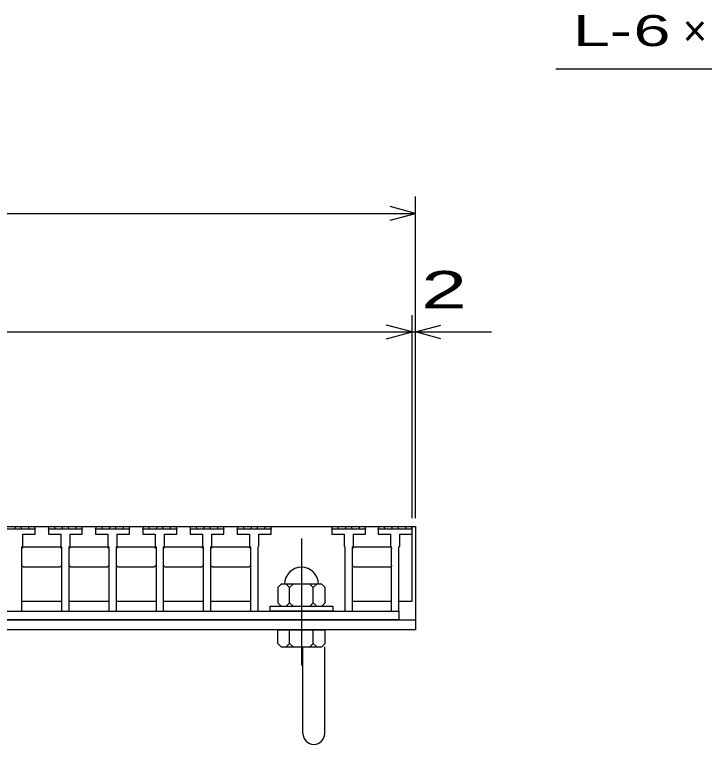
# Model space of a CAD drawing. Units: millimetres, scale not verified. Extents: x -1820 to 1731, y -1282 to 1054.
# Drawn here: x -586.8 to -179.2, y -750.6 to -319.6 of the extents above; entities that cross this region are included whole.
import ezdxf
from ezdxf.enums import TextEntityAlignment as Align

# ---------------------------------------------------------------- set-up
doc = ezdxf.new("R2010")
doc.units = ezdxf.units.MM
doc.header["$LTSCALE"] = 10
doc.linetypes.add('CHAIN', pattern=[18.5, 12, -1.5, 3.5, -1.5])
for name, color, linetype, lineweight in [('16', 3, 'Continuous', 25), ('19', 6, 'Continuous', 25), ('22', 2, 'Continuous', 25)]:
    doc.layers.add(name, color=color, linetype=linetype, lineweight=lineweight)
doc.styles.add('ベクトル', font='')
doc.styles.get('ベクトル').set_extended_font_data('ベクトル')

msp = doc.modelspace()

# ---------------------------------------------------------------- linework, layer by layer
at = {"layer": '16'}
for p, q in [((-1348, -622), (-352, -622)), ((-574.7, -623.5), (-594.7, -623.5)), ((-586.65, -623.5), (-586.15, -622)), ((-586.15, -622), (-583.25, -622)), ((-583.25, -622), (-582.75, -623.5)), ((-578.6, -623.5), (-578.1, -622)), ((-578.1, -622), (-575.2, -622)), ((-575.2, -622), (-574.7, -623.5)), ((-574.7, -626.5), (-574.7, -623.5)), ((-566.8, -623.5), (-566.3, -622)), ((-566.8, -623.5), (-566.8, -626.5)), ((-546.8, -623.5), (-566.8, -623.5)), ((-566.3, -622), (-563.4, -622)), ((-563.4, -622), (-562.9, -623.5)), ((-558.75, -623.5), (-558.25, -622)), ((-558.25, -622), (-555.35, -622)), ((-555.35, -622), (-554.85, -623.5)), ((-550.7, -623.5), (-550.2, -622)), ((-550.2, -622), (-547.3, -622)), ((-547.3, -622), (-546.8, -623.5)), ((-546.8, -626.5), (-546.8, -623.5)), ((-538.9, -623.5), (-538.4, -622)), ((-538.9, -623.5), (-538.9, -626.5)), ((-518.9, -623.5), (-538.9, -623.5)), ((-538.4, -622), (-535.5, -622)), ((-535.5, -622), (-535, -623.5)), ((-530.85, -623.5), (-530.35, -622)), ((-530.35, -622), (-527.45, -622)), ((-527.45, -622), (-526.95, -623.5)), ((-522.8, -623.5), (-522.3, -622)), ((-522.3, -622), (-519.4, -622)), ((-519.4, -622), (-518.9, -623.5)), ((-518.9, -626.5), (-518.9, -623.5)), ((-511, -623.5), (-510.5, -622)), ((-511, -623.5), (-511, -626.5)), ((-491, -623.5), (-511, -623.5)), ((-510.5, -622), (-507.6, -622)), ((-507.6, -622), (-507.1, -623.5)), ((-502.95, -623.5), (-502.45, -622)), ((-502.45, -622), (-499.55, -622)), ((-499.55, -622), (-499.05, -623.5)), ((-494.9, -623.5), (-494.4, -622)), ((-494.4, -622), (-491.5, -622)), ((-491.5, -622), (-491, -623.5)), ((-491, -626.5), (-491, -623.5)), ((-483.1, -623.5), (-482.6, -622)), ((-483.1, -623.5), (-483.1, -626.5)), ((-463.1, -623.5), (-483.1, -623.5)), ((-482.6, -622), (-479.7, -622)), ((-479.7, -622), (-479.2, -623.5)), ((-475.05, -623.5), (-474.55, -622)), ((-474.55, -622), (-471.65, -622)), ((-471.65, -622), (-471.15, -623.5)), ((-467, -623.5), (-466.5, -622)), ((-466.5, -622), (-463.6, -622)), ((-463.6, -622), (-463.1, -623.5)), ((-463.1, -626.5), (-463.1, -623.5)), ((-455.2, -623.5), (-454.7, -622)), ((-455.2, -623.5), (-455.2, -626.5)), ((-435.2, -623.5), (-455.2, -623.5)), ((-454.7, -622), (-451.8, -622)), ((-451.8, -622), (-451.3, -623.5)), ((-447.15, -623.5), (-446.65, -622)), ((-446.65, -622), (-443.75, -622)), ((-443.75, -622), (-443.25, -623.5)), ((-439.1, -623.5), (-438.6, -622)), ((-438.6, -622), (-435.7, -622)), ((-435.7, -622), (-435.2, -623.5)), ((-435.2, -626.5), (-435.2, -623.5)), ((-399.4, -623.5), (-398.9, -622)), ((-399.4, -623.5), (-399.4, -626.5)), ((-379.4, -623.5), (-399.4, -623.5)), ((-398.9, -622), (-396, -622)), ((-396, -622), (-395.5, -623.5)), ((-391.35, -623.5), (-390.85, -622)), ((-390.85, -622), (-387.95, -622)), ((-387.95, -622), (-387.45, -623.5)), ((-383.3, -623.5), (-382.8, -622)), ((-382.8, -622), (-379.9, -622)), ((-379.9, -622), (-379.4, -623.5)), ((-379.4, -626.5), (-379.4, -623.5)), ((-372, -623.5), (-371.5, -622)), ((-372, -623.5), (-372, -626.5)), ((-352, -623.5), (-372, -623.5)), ((-371.5, -622), (-368.6, -622)), ((-368.6, -622), (-368.1, -623.5)), ((-363.95, -623.5), (-363.45, -622)), ((-363.45, -622), (-360.55, -622)), ((-360.55, -622), (-360.05, -623.5)), ((-355.9, -623.5), (-355.4, -622)), ((-355.4, -622), (-352.5, -622)), ((-352.5, -622), (-352, -623.5)), ((-352, -666), (-352, -622)), ((-352, -626.5), (-352, -623.5)), ((-581.95, -633.5), (-581.95, -626.5)), ((-581.95, -626.5), (-574.7, -626.5)), ((-566.8, -626.5), (-559.55, -626.5)), ((-559.55, -626.5), (-559.55, -633.5)), ((-554.05, -633.5), (-554.05, -626.5)), ((-554.05, -626.5), (-546.8, -626.5)), ((-538.9, -626.5), (-531.65, -626.5)), ((-531.65, -626.5), (-531.65, -633.5)), ((-526.15, -633.5), (-526.15, -626.5)), ((-526.15, -626.5), (-518.9, -626.5)), ((-511, -626.5), (-503.75, -626.5)), ((-503.75, -626.5), (-503.75, -633.5)), ((-498.25, -633.5), (-498.25, -626.5)), ((-498.25, -626.5), (-491, -626.5)), ((-483.1, -626.5), (-475.85, -626.5)), ((-475.85, -626.5), (-475.85, -633.5)), ((-470.35, -633.5), (-470.35, -626.5)), ((-470.35, -626.5), (-463.1, -626.5)), ((-455.2, -626.5), (-447.95, -626.5)), ((-447.95, -626.5), (-447.95, -633.5)), ((-442.45, -633.5), (-442.45, -626.5)), ((-442.45, -626.5), (-435.2, -626.5)), ((-399.4, -626.5), (-392.15, -626.5)), ((-392.15, -626.5), (-392.15, -633.5)), ((-386.65, -633.5), (-386.65, -626.5)), ((-386.65, -626.5), (-379.4, -626.5)), ((-372, -626.5), (-364.75, -626.5)), ((-364.75, -626.5), (-364.75, -633.5)), ((-359.25, -633.5), (-359.25, -626.5)), ((-359.25, -626.5), (-352, -626.5)), ((-582.45, -634), (-581.95, -633.5)), ((-559.55, -633.5), (-559.05, -634)), ((-554.55, -634), (-554.05, -633.5)), ((-531.65, -633.5), (-531.15, -634)), ((-526.65, -634), (-526.15, -633.5)), ((-503.75, -633.5), (-503.25, -634)), ((-498.75, -634), (-498.25, -633.5)), ((-475.85, -633.5), (-475.35, -634)), ((-470.85, -634), (-470.35, -633.5)), ((-447.95, -633.5), (-447.45, -634)), ((-442.95, -634), (-442.45, -633.5)), ((-392.15, -633.5), (-391.65, -634)), ((-387.15, -634), (-386.65, -633.5)), ((-364.75, -633.5), (-364.25, -634)), ((-359.75, -634), (-359.25, -633.5)), ((-582.45, -672), (-582.45, -634)), ((-582.45, -635), (-581.45, -634)), ((-581.45, -634), (-560.05, -634)), ((-560.05, -634), (-559.05, -635)), ((-559.05, -634), (-559.05, -672)), ((-554.55, -672), (-554.55, -634)), ((-554.55, -635), (-553.55, -634)), ((-553.55, -634), (-532.15, -634)), ((-532.15, -634), (-531.15, -635)), ((-531.15, -634), (-531.15, -672)), ((-526.65, -672), (-526.65, -634)), ((-526.65, -635), (-525.65, -634)), ((-525.65, -634), (-504.25, -634)), ((-504.25, -634), (-503.25, -635)), ((-503.25, -634), (-503.25, -672)), ((-498.75, -672), (-498.75, -634)), ((-498.75, -635), (-497.75, -634)), ((-497.75, -634), (-476.35, -634)), ((-476.35, -634), (-475.35, -635)), ((-475.35, -634), (-475.35, -672)), ((-470.85, -672), (-470.85, -634)), ((-470.85, -635), (-469.85, -634)), ((-469.85, -634), (-448.45, -634)), ((-448.45, -634), (-447.45, -635)), ((-447.45, -634), (-447.45, -672)), ((-442.95, -672), (-442.95, -634)), ((-391.65, -634), (-391.65, -672)), ((-387.15, -672), (-387.15, -634)), ((-387.15, -635), (-386.15, -634)), ((-386.15, -634), (-364.75, -634)), ((-364.75, -634), (-363.75, -635)), ((-364.25, -634), (-364.25, -672)), ((-359.75, -672), (-359.75, -634)), ((-581.45, -646), (-582.45, -645)), ((-560.05, -646), (-581.45, -646)), ((-559.05, -645), (-560.05, -646)), ((-553.55, -646), (-554.55, -645)), ((-532.15, -646), (-553.55, -646)), ((-531.15, -645), (-532.15, -646)), ((-525.65, -646), (-526.65, -645)), ((-504.25, -646), (-525.65, -646)), ((-503.25, -645), (-504.25, -646)), ((-497.75, -646), (-498.75, -645)), ((-476.35, -646), (-497.75, -646)), ((-475.35, -645), (-476.35, -646)), ((-469.85, -646), (-470.85, -645)), ((-448.45, -646), (-469.85, -646)), ((-447.45, -645), (-448.45, -646)), ((-386.15, -646), (-387.15, -645)), ((-364.75, -646), (-386.15, -646)), ((-363.75, -645), (-364.75, -646)), ((-429.3, -656), (-431.3, -658)), ((-431.3, -658), (-431.3, -667)), ((-405.3, -656), (-429.3, -656)), ((-424.3, -658), (-426.3, -656)), ((-422.3, -656), (-424.3, -658)), ((-424.3, -667), (-424.3, -658)), ((-410.3, -658), (-412.3, -656)), ((-408.3, -656), (-410.3, -658)), ((-410.3, -667), (-410.3, -658)), ((-403.3, -658), (-405.3, -656)), ((-403.3, -667), (-403.3, -658)), ((-582.45, -666), (-559.05, -666)), ((-554.55, -666), (-531.15, -666)), ((-526.65, -666), (-503.25, -666)), ((-498.75, -666), (-475.35, -666)), ((-470.85, -666), (-447.45, -666)), ((-431.3, -667), (-429.3, -669)), ((-426.3, -669), (-424.3, -667)), ((-424.3, -667), (-422.3, -669)), ((-412.3, -669), (-410.3, -667)), ((-410.3, -667), (-408.3, -669)), ((-405.3, -669), (-403.3, -667)), ((-387.15, -666), (-364.25, -666)), ((-359.75, -666), (-352, -666)), ((-1340.25, -672), (-359.75, -672)), ((-586.95, -672), (-582.45, -672)), ((-559.05, -672), (-554.55, -672)), ((-531.15, -672), (-526.65, -672)), ((-503.25, -672), (-498.75, -672)), ((-475.35, -672), (-470.85, -672)), ((-447.45, -672), (-442.95, -672)), ((-435.8, -672), (-435.8, -669)), ((-435.8, -669), (-398.8, -669)), ((-398.8, -672), (-435.8, -672)), ((-398.8, -669), (-398.8, -672)), ((-391.65, -672), (-387.15, -672)), ((-364.25, -672), (-359.75, -672)), ((-359.75, -672), (-359.75, -677)), ((-359.75, -677), (-1340.25, -677))]:
    msp.add_line(p, q, dxfattribs=at)
at = {"layer": '16', "linetype": 'CHAIN'}
msp.add_line((-417.3, -629), (-417.3, -704), dxfattribs=at)
at = {"layer": '16'}
msp.add_arc((-417.3, -656), 10, 0, 180, dxfattribs=at)
at = {"layer": '19'}
for p, q in [((-352, -622), (-350, -622)), ((-350, -622), (-350, -677)), ((-1350, -677), (-350, -677)), ((-350, -677), (-350, -683)), ((-350, -683), (-1350, -683)), ((-431.3, -691), (-431.3, -683)), ((-431.3, -683), (-403.3, -683)), ((-424.3, -691), (-424.3, -683)), ((-410.3, -691), (-410.3, -683)), ((-403.3, -691), (-403.3, -683)), ((-431.3, -691), (-429.3, -693)), ((-429.3, -693), (-405.3, -693)), ((-424.3, -691), (-426.3, -693)), ((-422.3, -693), (-424.3, -691)), ((-416.5, -744.11), (-416.5, -693)), ((-410.3, -691), (-412.3, -693)), ((-408.3, -693), (-410.3, -691)), ((-405.3, -693), (-403.3, -691)), ((-403.5, -744.11), (-403.5, -693))]:
    msp.add_line(p, q, dxfattribs=at)
msp.add_arc((-410, -744.11), 6.5, 180, 0, dxfattribs=at)
at = {"layer": '22', "color": 4}
for p, q in [((-267, -351.5), (-67, -351.5)), ((-350, -617), (-350, -427)), ((-350, -437), (-365, -433)), ((-1350, -437), (-350, -437)), ((-365, -441), (-350, -437)), ((-352, -617), (-352, -497)), ((-350, -617), (-350, -497)), ((-352, -507), (-367, -503)), ((-350, -507), (-335, -503)), ((-1348, -507), (-352, -507)), ((-367, -511), (-352, -507)), ((-352, -507), (-350, -507)), ((-335, -511), (-350, -507)), ((-350, -507), (-305, -507))]:
    msp.add_line(p, q, dxfattribs=at)

# ---------------------------------------------------------------- texts
at = {"layer": '22', "style": 'ベクトル'}
for s, height, width, p in [('L-', 18.33, 1.6, (-257, -329)), (' 6 ', 18.33, 1.6, (-232, -329)), (' 2 ', 21.99, 1.65, (-360, -482))]:
    msp.add_text(s, height=height, dxfattribs=dict(at, width=width)).set_placement(p, align=Align.MIDDLE_LEFT)
msp.add_text('×', height=18.33, dxfattribs=at).set_placement((-192, -329), align=Align.MIDDLE_LEFT)

doc.saveas('drawing.dxf')
